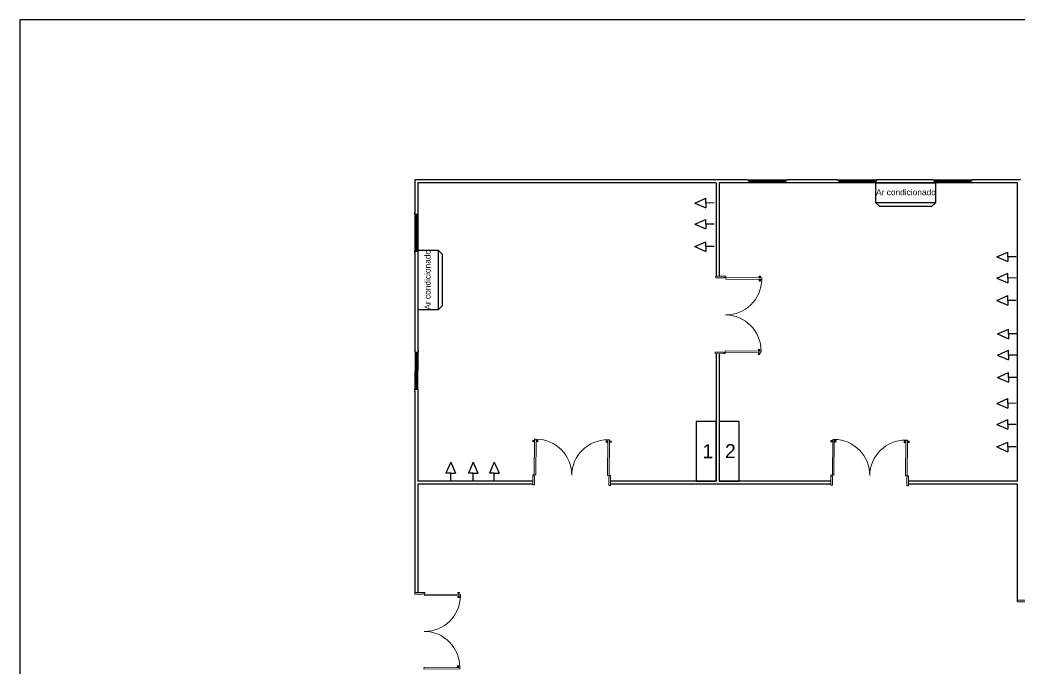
# Model space of a CAD drawing. Header units: millimetres. Extents: x 2943 to 3068, y 1960 to 2042.
# Drawn here: x 2942.8 to 2993.1, y 2009.5 to 2042.1 of the extents above; entities that cross this region are included whole.
import ezdxf

# ---------------------------------------------------------------- set-up
doc = ezdxf.new("R2010")
doc.units = ezdxf.units.MM
doc.styles.get("Standard").update_dxf_attribs({"font": 'arial.ttf'})

msp = doc.modelspace()

# ---------------------------------------------------------------- linework, layer by layer
for p, q in [((3067.83, 2042.064), (2942.837, 2042.064)), ((2942.837, 2042.064), (2942.837, 2036.574)), ((2942.837, 2036.574), (2942.837, 1960.226)), ((2962.702, 2034.023), (2962.702, 2032.35)), ((2979.4, 2034.023), (2962.702, 2034.023)), ((2962.852, 2033.873), (2962.852, 2032.35)), ((2977.852, 2033.873), (2962.852, 2033.873)), ((2977.852, 2033.873), (2977.852, 2029.188)), ((2978.002, 2033.873), (2978.002, 2029.187)), ((2979.4, 2033.873), (2978.002, 2033.873)), ((2979.5, 2034.025), (2981.338, 2034.023)), ((2981.338, 2033.873), (2979.5, 2033.873)), ((2979.519, 2033.978), (2980.886, 2033.976)), ((2979.519, 2033.922), (2980.886, 2033.919)), ((2981.319, 2033.976), (2980.886, 2033.976)), ((2981.319, 2033.919), (2980.886, 2033.919)), ((2983.932, 2034.023), (2981.4, 2034.023)), ((2983.932, 2033.873), (2981.4, 2033.873)), ((2984.032, 2034.025), (2985.869, 2034.023)), ((2985.869, 2033.873), (2984.032, 2033.875)), ((2984.051, 2033.978), (2985.418, 2033.976)), ((2984.051, 2033.922), (2985.418, 2033.919)), ((2985.851, 2033.976), (2985.418, 2033.976)), ((2985.851, 2033.919), (2985.418, 2033.919)), ((2985.877, 2033.879), (2988.877, 2033.879)), ((2985.877, 2032.879), (2985.877, 2033.879)), ((2988.724, 2034.023), (2985.932, 2034.023)), ((2988.724, 2033.873), (2985.932, 2033.873)), ((2988.824, 2034.025), (2990.661, 2034.023)), ((2990.661, 2033.873), (2988.824, 2033.875)), ((2988.842, 2033.978), (2990.209, 2033.976)), ((2988.842, 2033.922), (2990.209, 2033.919)), ((2988.877, 2033.879), (2988.877, 2032.879)), ((2990.643, 2033.976), (2990.209, 2033.976)), ((2990.643, 2033.919), (2990.209, 2033.919)), ((2993.152, 2034.023), (2990.724, 2034.023)), ((2993.002, 2033.873), (2990.724, 2033.873)), ((2993.002, 2018.873), (2993.002, 2033.873)), ((2976.777, 2032.861), (2977.331, 2033.104)), ((2976.777, 2032.861), (2977.331, 2032.619)), ((2977.331, 2032.861), (2977.331, 2033.104)), ((2977.75, 2032.863), (2977.331, 2032.861)), ((2977.331, 2032.861), (2977.331, 2032.619)), ((2988.877, 2032.879), (2985.877, 2032.879)), ((2985.877, 2032.879), (2986.077, 2032.679)), ((2988.877, 2032.879), (2988.677, 2032.679)), ((2962.702, 2032.278), (2962.7, 2030.441)), ((2962.749, 2032.259), (2962.747, 2030.892)), ((2962.805, 2032.259), (2962.803, 2030.892)), ((2962.852, 2032.278), (2962.85, 2030.441)), ((2988.677, 2032.679), (2986.077, 2032.679)), ((2976.773, 2031.798), (2977.328, 2032.041)), ((2976.773, 2031.798), (2977.328, 2031.557)), ((2977.328, 2031.798), (2977.328, 2032.041)), ((2977.746, 2031.8), (2977.328, 2031.798)), ((2977.328, 2031.798), (2977.328, 2031.557)), ((2962.747, 2030.459), (2962.747, 2030.892)), ((2962.803, 2030.459), (2962.803, 2030.892)), ((2976.775, 2030.672), (2977.33, 2030.915)), ((2977.33, 2030.672), (2977.33, 2030.915)), ((2962.702, 2030.35), (2962.702, 2025.41)), ((2962.852, 2030.35), (2962.852, 2025.41)), ((2962.86, 2027.486), (2962.86, 2030.486)), ((2962.86, 2030.486), (2963.86, 2030.486)), ((2963.86, 2030.486), (2963.86, 2027.486)), ((2963.86, 2030.486), (2964.06, 2030.286)), ((2964.06, 2030.286), (2964.06, 2027.686)), ((2976.775, 2030.672), (2977.33, 2030.431)), ((2977.748, 2030.674), (2977.33, 2030.672)), ((2977.33, 2030.672), (2977.33, 2030.431)), ((2991.969, 2030.155), (2992.523, 2030.398)), ((2992.523, 2030.155), (2992.523, 2030.398)), ((2991.969, 2030.155), (2992.523, 2029.914)), ((2992.942, 2030.157), (2992.523, 2030.155)), ((2992.523, 2030.155), (2992.523, 2029.914)), ((2991.966, 2029.092), (2992.52, 2029.335)), ((2992.52, 2029.092), (2992.52, 2029.335)), ((2991.966, 2029.092), (2992.52, 2028.851)), ((2992.939, 2029.094), (2992.52, 2029.092)), ((2992.52, 2029.092), (2992.52, 2028.851)), ((2991.967, 2027.966), (2992.522, 2028.209)), ((2991.967, 2027.966), (2992.522, 2027.725)), ((2992.522, 2027.966), (2992.522, 2028.209)), ((2992.94, 2027.968), (2992.522, 2027.966)), ((2992.522, 2027.966), (2992.522, 2027.725)), ((2963.86, 2027.486), (2962.86, 2027.486)), ((2963.86, 2027.486), (2964.06, 2027.686)), ((2991.992, 2026.279), (2992.546, 2026.522)), ((2991.992, 2026.279), (2992.546, 2026.038)), ((2992.546, 2026.279), (2992.546, 2026.522)), ((2992.965, 2026.281), (2992.546, 2026.279)), ((2992.546, 2026.279), (2992.546, 2026.038)), ((2962.704, 2025.347), (2962.702, 2023.51)), ((2962.751, 2025.328), (2962.749, 2023.961)), ((2962.808, 2025.328), (2962.805, 2023.961)), ((2962.852, 2023.51), (2962.854, 2025.347)), ((2977.852, 2025.288), (2977.852, 2018.873)), ((2978.002, 2025.287), (2978.002, 2018.873)), ((2991.988, 2025.216), (2992.543, 2025.459)), ((2991.988, 2025.216), (2992.543, 2024.975)), ((2992.543, 2025.216), (2992.543, 2025.459)), ((2992.961, 2025.218), (2992.543, 2025.216)), ((2992.543, 2025.216), (2992.543, 2024.975)), ((2991.99, 2024.09), (2992.545, 2024.333)), ((2992.545, 2024.09), (2992.545, 2024.333)), ((2962.749, 2023.528), (2962.749, 2023.961)), ((2962.805, 2023.528), (2962.805, 2023.961)), ((2991.99, 2024.09), (2992.545, 2023.849)), ((2992.963, 2024.092), (2992.545, 2024.09)), ((2992.545, 2024.09), (2992.545, 2023.849)), ((2962.702, 2023.41), (2962.702, 2018.873)), ((2962.852, 2023.41), (2962.852, 2018.873)), ((2991.969, 2022.79), (2992.523, 2023.033)), ((2991.969, 2022.79), (2992.523, 2022.549)), ((2992.523, 2022.79), (2992.523, 2023.033)), ((2992.942, 2022.792), (2992.523, 2022.79)), ((2992.523, 2022.79), (2992.523, 2022.549)), ((2991.966, 2021.728), (2992.52, 2021.971)), ((2991.966, 2021.728), (2992.52, 2021.487)), ((2992.52, 2021.728), (2992.52, 2021.971)), ((2992.939, 2021.73), (2992.52, 2021.728)), ((2992.52, 2021.728), (2992.52, 2021.487)), ((2991.967, 2020.602), (2992.522, 2020.845)), ((2992.522, 2020.602), (2992.522, 2020.845)), ((2991.967, 2020.602), (2992.522, 2020.36)), ((2992.94, 2020.604), (2992.522, 2020.602)), ((2992.522, 2020.602), (2992.522, 2020.36)), ((2964.5, 2019.838), (2964.259, 2019.284)), ((2964.5, 2019.838), (2964.743, 2019.284)), ((2965.626, 2019.84), (2965.385, 2019.285)), ((2965.626, 2019.84), (2965.869, 2019.285)), ((2966.689, 2019.837), (2966.448, 2019.282)), ((2966.689, 2019.837), (2966.932, 2019.282)), ((2964.5, 2019.284), (2964.259, 2019.284)), ((2964.502, 2018.865), (2964.5, 2019.284)), ((2964.5, 2019.284), (2964.743, 2019.284)), ((2965.626, 2019.285), (2965.385, 2019.285)), ((2965.628, 2018.867), (2965.626, 2019.285)), ((2965.626, 2019.285), (2965.869, 2019.285)), ((2966.689, 2019.282), (2966.448, 2019.282)), ((2966.691, 2018.864), (2966.689, 2019.282)), ((2966.689, 2019.282), (2966.932, 2019.282)), ((2962.702, 2018.873), (2962.702, 2013.282)), ((2968.629, 2018.873), (2962.852, 2018.873)), ((2962.852, 2018.723), (2962.852, 2013.305)), ((2968.628, 2018.723), (2962.852, 2018.723)), ((2977.852, 2018.723), (2972.528, 2018.723)), ((2977.852, 2018.873), (2972.53, 2018.873)), ((2983.616, 2018.723), (2977.852, 2018.723)), ((2983.618, 2018.873), (2978.002, 2018.873)), ((2993.002, 2018.723), (2987.517, 2018.723)), ((2993.002, 2018.873), (2987.518, 2018.873)), ((2993.002, 2012.895), (2993.002, 2018.723))]:
    msp.add_line(p, q)
at = {"lineweight": 9}
for p, q in [((2979.991, 2029.019), (2979.991, 2029.016)), ((2979.991, 2029.016), (2980.096, 2029.014)), ((2979.991, 2029.016), (2980.015, 2029.003)), ((2979.992, 2029.101), (2980.016, 2029.114)), ((2979.992, 2029.098), (2979.992, 2029.101)), ((2979.992, 2029.101), (2980.097, 2029.101)), ((2980.013, 2028.979), (2980.002, 2028.931)), ((2980.082, 2028.93), (2980.002, 2028.931)), ((2980.084, 2029.185), (2980.005, 2029.185)), ((2980.014, 2029.138), (2980.005, 2029.185)), ((2980.025, 2028.979), (2980.013, 2028.979)), ((2980.027, 2029.138), (2980.014, 2029.138)), ((2980.015, 2029.003), (2980.014, 2028.995)), ((2980.021, 2028.995), (2980.014, 2028.995)), ((2980.015, 2029.003), (2980.072, 2029.002)), ((2980.016, 2029.114), (2980.016, 2029.122)), ((2980.022, 2029.122), (2980.016, 2029.122)), ((2980.016, 2029.114), (2980.073, 2029.114)), ((2980.021, 2028.995), (2980.065, 2028.994)), ((2980.021, 2028.995), (2980.021, 2028.987)), ((2980.025, 2028.987), (2980.021, 2028.987)), ((2980.022, 2029.122), (2980.022, 2029.13)), ((2980.027, 2029.13), (2980.022, 2029.13)), ((2980.022, 2029.122), (2980.067, 2029.122)), ((2980.025, 2028.987), (2980.06, 2028.986)), ((2980.025, 2028.987), (2980.025, 2028.979)), ((2980.025, 2028.979), (2980.06, 2028.978)), ((2980.027, 2029.13), (2980.027, 2029.138)), ((2980.027, 2029.138), (2980.062, 2029.138)), ((2980.027, 2029.13), (2980.062, 2029.13)), ((2980.06, 2028.986), (2980.06, 2028.978)), ((2980.06, 2028.986), (2980.065, 2028.986)), ((2980.06, 2028.978), (2980.073, 2028.978)), ((2980.062, 2029.138), (2980.075, 2029.138)), ((2980.062, 2029.13), (2980.062, 2029.138)), ((2980.062, 2029.13), (2980.067, 2029.13)), ((2980.065, 2028.994), (2980.072, 2028.994)), ((2980.065, 2028.994), (2980.065, 2028.986)), ((2980.067, 2029.122), (2980.067, 2029.13)), ((2980.067, 2029.122), (2980.073, 2029.122)), ((2980.096, 2029.014), (2980.072, 2029.002)), ((2980.072, 2029.002), (2980.072, 2028.994)), ((2980.073, 2029.114), (2980.073, 2029.122)), ((2980.097, 2029.101), (2980.073, 2029.114)), ((2980.073, 2028.978), (2980.082, 2028.93)), ((2980.075, 2029.138), (2980.084, 2029.185)), ((2980.096, 2029.017), (2980.096, 2029.014)), ((2980.097, 2029.098), (2980.097, 2029.101)), ((2979.957, 2025.339), (2979.957, 2025.336)), ((2979.957, 2025.336), (2980.062, 2025.334)), ((2979.957, 2025.336), (2979.981, 2025.323)), ((2979.958, 2025.421), (2979.982, 2025.434)), ((2979.958, 2025.418), (2979.958, 2025.421)), ((2979.958, 2025.421), (2980.063, 2025.421)), ((2979.979, 2025.299), (2979.968, 2025.251)), ((2980.048, 2025.25), (2979.968, 2025.251)), ((2980.05, 2025.505), (2979.971, 2025.506)), ((2979.98, 2025.458), (2979.971, 2025.506)), ((2979.991, 2025.299), (2979.979, 2025.299)), ((2979.993, 2025.458), (2979.98, 2025.458)), ((2979.981, 2025.323), (2980.038, 2025.322)), ((2979.981, 2025.323), (2979.981, 2025.315)), ((2979.987, 2025.315), (2979.981, 2025.315)), ((2979.982, 2025.434), (2979.982, 2025.442)), ((2979.988, 2025.442), (2979.982, 2025.442)), ((2979.982, 2025.434), (2980.039, 2025.434)), ((2979.987, 2025.315), (2980.032, 2025.314)), ((2979.987, 2025.315), (2979.987, 2025.307)), ((2979.992, 2025.307), (2979.987, 2025.307)), ((2979.988, 2025.442), (2979.988, 2025.45)), ((2979.993, 2025.45), (2979.988, 2025.45)), ((2979.988, 2025.442), (2980.033, 2025.442)), ((2979.992, 2025.307), (2979.991, 2025.299)), ((2979.991, 2025.299), (2980.026, 2025.298)), ((2979.992, 2025.307), (2980.027, 2025.306)), ((2979.993, 2025.45), (2979.993, 2025.458)), ((2979.993, 2025.458), (2980.028, 2025.458)), ((2979.993, 2025.45), (2980.028, 2025.45)), ((2980.027, 2025.306), (2980.026, 2025.298)), ((2980.026, 2025.298), (2980.039, 2025.298)), ((2980.027, 2025.306), (2980.031, 2025.306)), ((2980.028, 2025.458), (2980.041, 2025.458)), ((2980.028, 2025.45), (2980.028, 2025.458)), ((2980.028, 2025.45), (2980.033, 2025.45)), ((2980.032, 2025.314), (2980.031, 2025.306)), ((2980.032, 2025.314), (2980.038, 2025.314)), ((2980.033, 2025.442), (2980.033, 2025.45)), ((2980.033, 2025.442), (2980.039, 2025.442)), ((2980.062, 2025.334), (2980.038, 2025.322)), ((2980.038, 2025.322), (2980.038, 2025.314)), ((2980.039, 2025.434), (2980.039, 2025.442)), ((2980.063, 2025.421), (2980.039, 2025.434)), ((2980.039, 2025.298), (2980.048, 2025.25)), ((2980.041, 2025.458), (2980.05, 2025.505)), ((2980.062, 2025.337), (2980.062, 2025.334)), ((2980.063, 2025.418), (2980.063, 2025.421)), ((2968.631, 2020.937), (2968.631, 2020.858)), ((2968.678, 2020.928), (2968.631, 2020.937)), ((2968.678, 2020.867), (2968.631, 2020.858)), ((2968.678, 2020.915), (2968.678, 2020.928)), ((2968.686, 2020.915), (2968.678, 2020.915)), ((2968.678, 2020.88), (2968.678, 2020.915)), ((2968.686, 2020.88), (2968.678, 2020.88)), ((2968.678, 2020.88), (2968.678, 2020.867)), ((2968.686, 2020.915), (2968.686, 2020.92)), ((2968.694, 2020.92), (2968.686, 2020.92)), ((2968.686, 2020.88), (2968.686, 2020.915)), ((2968.686, 2020.88), (2968.686, 2020.875)), ((2968.694, 2020.875), (2968.686, 2020.875)), ((2968.702, 2020.926), (2968.694, 2020.926)), ((2968.694, 2020.92), (2968.694, 2020.926)), ((2968.694, 2020.875), (2968.694, 2020.92)), ((2968.694, 2020.875), (2968.694, 2020.869)), ((2968.702, 2020.869), (2968.694, 2020.869)), ((2968.715, 2020.95), (2968.702, 2020.926)), ((2968.702, 2020.869), (2968.702, 2020.926)), ((2968.715, 2020.845), (2968.702, 2020.869)), ((2968.715, 2020.845), (2968.715, 2020.95)), ((2968.718, 2020.95), (2968.715, 2020.95)), ((2968.718, 2020.845), (2968.715, 2020.845)), ((2968.797, 2020.844), (2968.8, 2020.844)), ((2968.799, 2020.949), (2968.802, 2020.949)), ((2968.8, 2020.844), (2968.802, 2020.949)), ((2968.8, 2020.844), (2968.813, 2020.868)), ((2968.802, 2020.949), (2968.814, 2020.925)), ((2968.813, 2020.868), (2968.814, 2020.925)), ((2968.813, 2020.868), (2968.821, 2020.867)), ((2968.814, 2020.925), (2968.822, 2020.925)), ((2968.821, 2020.874), (2968.822, 2020.918)), ((2968.821, 2020.874), (2968.821, 2020.867)), ((2968.821, 2020.874), (2968.829, 2020.874)), ((2968.822, 2020.918), (2968.822, 2020.925)), ((2968.822, 2020.918), (2968.83, 2020.918)), ((2968.829, 2020.878), (2968.83, 2020.913)), ((2968.829, 2020.878), (2968.829, 2020.874)), ((2968.829, 2020.878), (2968.837, 2020.878)), ((2968.83, 2020.913), (2968.83, 2020.918)), ((2968.83, 2020.913), (2968.838, 2020.913)), ((2968.837, 2020.878), (2968.838, 2020.913)), ((2968.837, 2020.878), (2968.837, 2020.866)), ((2968.837, 2020.866), (2968.885, 2020.855)), ((2968.838, 2020.926), (2968.886, 2020.935)), ((2968.838, 2020.913), (2968.838, 2020.926)), ((2968.886, 2020.935), (2968.885, 2020.855)), ((2972.311, 2020.903), (2972.31, 2020.824)), ((2972.358, 2020.833), (2972.31, 2020.824)), ((2972.358, 2020.894), (2972.311, 2020.903)), ((2972.358, 2020.881), (2972.358, 2020.894)), ((2972.366, 2020.881), (2972.358, 2020.881)), ((2972.358, 2020.846), (2972.358, 2020.881)), ((2972.366, 2020.846), (2972.358, 2020.846)), ((2972.358, 2020.846), (2972.358, 2020.833)), ((2972.366, 2020.881), (2972.366, 2020.886)), ((2972.374, 2020.886), (2972.366, 2020.886)), ((2972.366, 2020.846), (2972.366, 2020.881)), ((2972.366, 2020.846), (2972.366, 2020.841)), ((2972.374, 2020.841), (2972.366, 2020.841)), ((2972.382, 2020.892), (2972.374, 2020.892)), ((2972.374, 2020.886), (2972.374, 2020.892)), ((2972.374, 2020.841), (2972.374, 2020.886)), ((2972.374, 2020.841), (2972.374, 2020.835)), ((2972.382, 2020.835), (2972.374, 2020.835)), ((2972.395, 2020.916), (2972.382, 2020.892)), ((2972.382, 2020.835), (2972.382, 2020.892)), ((2972.395, 2020.811), (2972.382, 2020.835)), ((2972.398, 2020.916), (2972.395, 2020.916)), ((2972.395, 2020.811), (2972.395, 2020.916)), ((2972.398, 2020.811), (2972.395, 2020.811)), ((2972.477, 2020.81), (2972.48, 2020.81)), ((2972.479, 2020.915), (2972.482, 2020.915)), ((2972.48, 2020.81), (2972.482, 2020.915)), ((2972.48, 2020.81), (2972.493, 2020.834)), ((2972.482, 2020.915), (2972.494, 2020.891)), ((2972.493, 2020.834), (2972.494, 2020.891)), ((2972.493, 2020.834), (2972.501, 2020.834)), ((2972.494, 2020.891), (2972.502, 2020.891)), ((2972.501, 2020.84), (2972.502, 2020.885)), ((2972.501, 2020.84), (2972.501, 2020.834)), ((2972.501, 2020.84), (2972.509, 2020.84)), ((2972.502, 2020.885), (2972.502, 2020.891)), ((2972.502, 2020.885), (2972.51, 2020.884)), ((2972.509, 2020.845), (2972.51, 2020.88)), ((2972.509, 2020.845), (2972.509, 2020.84)), ((2972.509, 2020.845), (2972.517, 2020.845)), ((2972.51, 2020.88), (2972.51, 2020.884)), ((2972.51, 2020.88), (2972.518, 2020.88)), ((2972.517, 2020.845), (2972.518, 2020.88)), ((2972.517, 2020.845), (2972.517, 2020.832)), ((2972.517, 2020.832), (2972.565, 2020.821)), ((2972.518, 2020.892), (2972.566, 2020.901)), ((2972.518, 2020.88), (2972.518, 2020.892)), ((2972.566, 2020.901), (2972.565, 2020.821)), ((2983.619, 2020.926), (2983.619, 2020.846)), ((2983.667, 2020.916), (2983.619, 2020.926)), ((2983.667, 2020.856), (2983.619, 2020.846)), ((2983.667, 2020.904), (2983.667, 2020.916)), ((2983.675, 2020.904), (2983.667, 2020.904)), ((2983.667, 2020.869), (2983.667, 2020.904)), ((2983.675, 2020.869), (2983.667, 2020.869)), ((2983.667, 2020.869), (2983.667, 2020.856)), ((2983.675, 2020.904), (2983.675, 2020.908)), ((2983.683, 2020.908), (2983.675, 2020.908)), ((2983.675, 2020.869), (2983.675, 2020.904)), ((2983.675, 2020.869), (2983.675, 2020.864)), ((2983.682, 2020.864), (2983.675, 2020.864)), ((2983.682, 2020.864), (2983.683, 2020.908)), ((2983.682, 2020.864), (2983.682, 2020.857)), ((2983.69, 2020.857), (2983.682, 2020.857)), ((2983.691, 2020.915), (2983.683, 2020.915)), ((2983.683, 2020.908), (2983.683, 2020.915)), ((2983.69, 2020.857), (2983.691, 2020.915)), ((2983.703, 2020.834), (2983.69, 2020.857)), ((2983.703, 2020.939), (2983.691, 2020.915)), ((2983.703, 2020.834), (2983.703, 2020.939)), ((2983.707, 2020.939), (2983.703, 2020.939)), ((2983.706, 2020.834), (2983.703, 2020.834)), ((2983.785, 2020.833), (2983.788, 2020.833)), ((2983.787, 2020.938), (2983.79, 2020.938)), ((2983.788, 2020.833), (2983.79, 2020.938)), ((2983.788, 2020.833), (2983.802, 2020.856)), ((2983.79, 2020.938), (2983.802, 2020.914)), ((2983.802, 2020.856), (2983.802, 2020.914)), ((2983.802, 2020.914), (2983.81, 2020.914)), ((2983.802, 2020.856), (2983.81, 2020.856)), ((2983.81, 2020.907), (2983.81, 2020.914)), ((2983.81, 2020.863), (2983.81, 2020.907)), ((2983.81, 2020.907), (2983.818, 2020.907)), ((2983.81, 2020.863), (2983.81, 2020.856)), ((2983.81, 2020.863), (2983.818, 2020.862)), ((2983.818, 2020.902), (2983.818, 2020.907)), ((2983.818, 2020.867), (2983.818, 2020.902)), ((2983.818, 2020.902), (2983.826, 2020.902)), ((2983.818, 2020.867), (2983.818, 2020.862)), ((2983.818, 2020.867), (2983.826, 2020.867)), ((2983.826, 2020.867), (2983.825, 2020.854)), ((2983.825, 2020.854), (2983.873, 2020.844)), ((2983.826, 2020.915), (2983.874, 2020.924)), ((2983.826, 2020.902), (2983.826, 2020.915)), ((2983.826, 2020.867), (2983.826, 2020.902)), ((2983.874, 2020.924), (2983.873, 2020.844)), ((2987.299, 2020.892), (2987.299, 2020.813)), ((2987.347, 2020.882), (2987.299, 2020.892)), ((2987.346, 2020.822), (2987.299, 2020.813)), ((2987.346, 2020.835), (2987.347, 2020.87)), ((2987.354, 2020.835), (2987.346, 2020.835)), ((2987.346, 2020.835), (2987.346, 2020.822)), ((2987.347, 2020.87), (2987.347, 2020.882)), ((2987.354, 2020.87), (2987.347, 2020.87)), ((2987.354, 2020.87), (2987.354, 2020.875)), ((2987.362, 2020.875), (2987.354, 2020.875)), ((2987.354, 2020.835), (2987.354, 2020.87)), ((2987.354, 2020.835), (2987.354, 2020.83)), ((2987.362, 2020.83), (2987.354, 2020.83)), ((2987.37, 2020.881), (2987.362, 2020.881)), ((2987.362, 2020.875), (2987.362, 2020.881)), ((2987.362, 2020.83), (2987.362, 2020.875)), ((2987.362, 2020.83), (2987.362, 2020.824)), ((2987.37, 2020.824), (2987.362, 2020.824)), ((2987.383, 2020.905), (2987.37, 2020.881)), ((2987.37, 2020.824), (2987.37, 2020.881)), ((2987.383, 2020.8), (2987.37, 2020.824)), ((2987.386, 2020.905), (2987.383, 2020.905)), ((2987.383, 2020.8), (2987.383, 2020.905)), ((2987.386, 2020.8), (2987.383, 2020.8)), ((2987.465, 2020.799), (2987.468, 2020.799)), ((2987.467, 2020.904), (2987.47, 2020.904)), ((2987.468, 2020.799), (2987.47, 2020.904)), ((2987.468, 2020.799), (2987.481, 2020.823)), ((2987.47, 2020.904), (2987.482, 2020.88)), ((2987.481, 2020.823), (2987.482, 2020.88)), ((2987.481, 2020.823), (2987.489, 2020.822)), ((2987.482, 2020.88), (2987.49, 2020.88)), ((2987.489, 2020.829), (2987.49, 2020.873)), ((2987.489, 2020.829), (2987.489, 2020.822)), ((2987.489, 2020.829), (2987.497, 2020.829)), ((2987.49, 2020.873), (2987.49, 2020.88)), ((2987.49, 2020.873), (2987.498, 2020.873)), ((2987.497, 2020.833), (2987.498, 2020.868)), ((2987.497, 2020.833), (2987.497, 2020.829)), ((2987.497, 2020.833), (2987.505, 2020.833)), ((2987.498, 2020.868), (2987.498, 2020.873)), ((2987.498, 2020.868), (2987.506, 2020.868)), ((2987.505, 2020.833), (2987.506, 2020.868)), ((2987.505, 2020.833), (2987.505, 2020.821)), ((2987.505, 2020.821), (2987.553, 2020.81)), ((2987.506, 2020.881), (2987.554, 2020.89)), ((2987.506, 2020.868), (2987.506, 2020.881)), ((2987.554, 2020.89), (2987.553, 2020.81)), ((2964.843, 2013.192), (2964.867, 2013.205)), ((2964.843, 2013.189), (2964.843, 2013.192)), ((2964.843, 2013.192), (2964.948, 2013.192)), ((2964.936, 2013.276), (2964.856, 2013.276)), ((2964.866, 2013.228), (2964.856, 2013.276)), ((2964.878, 2013.228), (2964.866, 2013.228)), ((2964.867, 2013.205), (2964.867, 2013.213)), ((2964.874, 2013.213), (2964.867, 2013.213)), ((2964.867, 2013.205), (2964.924, 2013.204)), ((2964.874, 2013.213), (2964.874, 2013.221)), ((2964.878, 2013.221), (2964.874, 2013.221)), ((2964.874, 2013.213), (2964.918, 2013.212)), ((2964.878, 2013.221), (2964.878, 2013.228)), ((2964.878, 2013.228), (2964.913, 2013.228)), ((2964.878, 2013.221), (2964.913, 2013.22)), ((2964.913, 2013.228), (2964.926, 2013.228)), ((2964.913, 2013.22), (2964.913, 2013.228)), ((2964.913, 2013.22), (2964.918, 2013.22)), ((2964.918, 2013.212), (2964.918, 2013.22)), ((2964.918, 2013.212), (2964.924, 2013.212)), ((2964.924, 2013.204), (2964.924, 2013.212)), ((2964.948, 2013.192), (2964.924, 2013.204)), ((2964.926, 2013.228), (2964.936, 2013.276)), ((2964.948, 2013.189), (2964.948, 2013.192)), ((2964.843, 2013.11), (2964.842, 2013.107)), ((2964.842, 2013.107), (2964.947, 2013.105)), ((2964.842, 2013.107), (2964.866, 2013.094)), ((2964.864, 2013.07), (2964.854, 2013.022)), ((2964.933, 2013.021), (2964.854, 2013.022)), ((2964.877, 2013.069), (2964.864, 2013.07)), ((2964.866, 2013.094), (2964.923, 2013.093)), ((2964.866, 2013.094), (2964.866, 2013.086)), ((2964.872, 2013.085), (2964.866, 2013.086)), ((2964.872, 2013.085), (2964.917, 2013.085)), ((2964.872, 2013.085), (2964.872, 2013.077)), ((2964.877, 2013.077), (2964.872, 2013.077)), ((2964.877, 2013.077), (2964.912, 2013.077)), ((2964.877, 2013.077), (2964.877, 2013.069)), ((2964.877, 2013.069), (2964.912, 2013.069)), ((2964.912, 2013.077), (2964.912, 2013.069)), ((2964.912, 2013.077), (2964.917, 2013.077)), ((2964.912, 2013.069), (2964.925, 2013.069)), ((2964.917, 2013.085), (2964.923, 2013.085)), ((2964.917, 2013.085), (2964.917, 2013.077)), ((2964.947, 2013.105), (2964.923, 2013.093)), ((2964.923, 2013.093), (2964.923, 2013.085)), ((2964.925, 2013.069), (2964.933, 2013.021)), ((2964.948, 2013.108), (2964.947, 2013.105)), ((2964.809, 2009.512), (2964.833, 2009.525)), ((2964.809, 2009.509), (2964.809, 2009.512)), ((2964.809, 2009.512), (2964.914, 2009.512)), ((2964.902, 2009.596), (2964.822, 2009.596)), ((2964.832, 2009.549), (2964.822, 2009.596)), ((2964.845, 2009.549), (2964.832, 2009.549)), ((2964.833, 2009.525), (2964.833, 2009.533)), ((2964.84, 2009.533), (2964.833, 2009.533)), ((2964.833, 2009.525), (2964.891, 2009.525)), ((2964.84, 2009.533), (2964.84, 2009.541)), ((2964.845, 2009.541), (2964.84, 2009.541)), ((2964.84, 2009.533), (2964.884, 2009.533)), ((2964.845, 2009.541), (2964.845, 2009.549)), ((2964.845, 2009.549), (2964.88, 2009.549)), ((2964.845, 2009.541), (2964.88, 2009.541)), ((2964.88, 2009.549), (2964.892, 2009.549)), ((2964.88, 2009.541), (2964.88, 2009.549)), ((2964.88, 2009.541), (2964.884, 2009.541)), ((2964.884, 2009.533), (2964.884, 2009.541)), ((2964.884, 2009.533), (2964.891, 2009.533)), ((2964.891, 2009.525), (2964.891, 2009.533)), ((2964.914, 2009.512), (2964.891, 2009.525)), ((2964.892, 2009.549), (2964.902, 2009.596)), ((2964.914, 2009.509), (2964.914, 2009.512))]:
    msp.add_line(p, q, dxfattribs=at)
at = {"lineweight": 30}
for points in [[(2979.4, 2034.025), (2979.5, 2034.025), (2979.5, 2033.875), (2979.4, 2033.875)], [(2981.438, 2033.873), (2981.338, 2033.873), (2981.338, 2034.023), (2981.438, 2034.023)], [(2983.932, 2034.025), (2984.032, 2034.025), (2984.032, 2033.875), (2983.932, 2033.875)], [(2985.969, 2033.873), (2985.869, 2033.873), (2985.869, 2034.023), (2985.969, 2034.023)], [(2988.724, 2034.025), (2988.824, 2034.025), (2988.824, 2033.875), (2988.724, 2033.875)], [(2990.761, 2033.873), (2990.661, 2033.873), (2990.661, 2034.023), (2990.761, 2034.023)], [(2962.852, 2032.378), (2962.852, 2032.278), (2962.702, 2032.278), (2962.702, 2032.378)], [(2962.7, 2030.341), (2962.7, 2030.441), (2962.85, 2030.441), (2962.85, 2030.341)], [(2962.854, 2025.447), (2962.854, 2025.347), (2962.704, 2025.347), (2962.704, 2025.447)], [(2962.702, 2023.41), (2962.702, 2023.51), (2962.852, 2023.51), (2962.852, 2023.41)]]:
    msp.add_lwpolyline(points, dxfattribs=at)
for points in [[(2979.5, 2033.875), (2979.5, 2034.025)], [(2980.886, 2033.944), (2979.515, 2033.947), (2979.515, 2033.953), (2980.886, 2033.951)], [(2980.886, 2033.951), (2981.323, 2033.951), (2981.323, 2033.944), (2980.886, 2033.944)], [(2981.338, 2034.023), (2981.338, 2033.873)], [(2984.032, 2033.875), (2984.032, 2034.025)], [(2985.418, 2033.944), (2984.047, 2033.947), (2984.047, 2033.953), (2985.418, 2033.951)], [(2985.418, 2033.951), (2985.854, 2033.951), (2985.854, 2033.944), (2985.418, 2033.944)], [(2985.869, 2034.023), (2985.869, 2033.873)], [(2988.824, 2033.875), (2988.824, 2034.025)], [(2990.209, 2033.944), (2988.839, 2033.947), (2988.839, 2033.953), (2990.209, 2033.951)], [(2990.209, 2033.951), (2990.646, 2033.951), (2990.646, 2033.944), (2990.209, 2033.944)], [(2990.661, 2034.023), (2990.661, 2033.873)], [(2962.702, 2032.278), (2962.852, 2032.278)], [(2962.772, 2030.892), (2962.774, 2032.263), (2962.78, 2032.263), (2962.778, 2030.892)], [(2962.778, 2030.892), (2962.778, 2030.456), (2962.772, 2030.456), (2962.772, 2030.892)], [(2962.85, 2030.441), (2962.7, 2030.441)], [(2962.704, 2025.347), (2962.854, 2025.347)], [(2962.774, 2023.961), (2962.776, 2025.332), (2962.783, 2025.332), (2962.78, 2023.961)], [(2962.78, 2023.961), (2962.78, 2023.525), (2962.774, 2023.525), (2962.774, 2023.961)], [(2962.852, 2023.51), (2962.702, 2023.51)]]:
    msp.add_lwpolyline(points)
for points in [[(2979.5, 2033.978), (2979.5, 2033.922), (2979.519, 2033.922, 0.414214), (2979.525, 2033.928), (2979.525, 2033.944, 0.414214), (2979.523, 2033.947), (2979.515, 2033.947), (2979.515, 2033.953), (2979.523, 2033.953, 0.414214), (2979.525, 2033.955), (2979.525, 2033.971, 0.414214), (2979.519, 2033.978), (2979.519, 2033.978)], [(2981.338, 2033.919), (2981.338, 2033.976), (2981.319, 2033.976, 0.414214), (2981.313, 2033.969), (2981.313, 2033.953, 0.414214), (2981.315, 2033.951), (2981.323, 2033.951), (2981.323, 2033.944), (2981.315, 2033.944, 0.414214), (2981.313, 2033.942), (2981.313, 2033.926, 0.414214), (2981.319, 2033.919), (2981.319, 2033.919)], [(2984.032, 2033.978), (2984.032, 2033.922), (2984.051, 2033.922, 0.414214), (2984.057, 2033.928), (2984.057, 2033.944, 0.414214), (2984.055, 2033.947), (2984.047, 2033.947), (2984.047, 2033.953), (2984.055, 2033.953, 0.414214), (2984.057, 2033.955), (2984.057, 2033.971, 0.414214), (2984.051, 2033.978), (2984.051, 2033.978)], [(2985.869, 2033.919), (2985.869, 2033.976), (2985.851, 2033.976, 0.414214), (2985.844, 2033.969), (2985.844, 2033.953, 0.414214), (2985.847, 2033.951), (2985.854, 2033.951), (2985.854, 2033.944), (2985.847, 2033.944, 0.414214), (2985.844, 2033.942), (2985.844, 2033.926, 0.414214), (2985.851, 2033.919), (2985.851, 2033.919)], [(2988.824, 2033.978), (2988.824, 2033.922), (2988.842, 2033.922, 0.414214), (2988.849, 2033.928), (2988.849, 2033.944, 0.414214), (2988.846, 2033.947), (2988.839, 2033.947), (2988.839, 2033.953), (2988.846, 2033.953, 0.414214), (2988.849, 2033.955), (2988.849, 2033.971, 0.414214), (2988.842, 2033.978), (2988.842, 2033.978)], [(2990.661, 2033.919), (2990.661, 2033.976), (2990.643, 2033.976, 0.414214), (2990.636, 2033.969), (2990.636, 2033.953, 0.414214), (2990.639, 2033.951), (2990.646, 2033.951), (2990.646, 2033.944), (2990.639, 2033.944, 0.414214), (2990.636, 2033.942), (2990.636, 2033.926, 0.414214), (2990.643, 2033.919), (2990.643, 2033.919)], [(2962.805, 2032.278), (2962.749, 2032.278), (2962.749, 2032.259, 0.414214), (2962.755, 2032.253), (2962.771, 2032.253, 0.414214), (2962.774, 2032.255), (2962.774, 2032.263), (2962.78, 2032.263), (2962.78, 2032.255, 0.414214), (2962.783, 2032.253), (2962.799, 2032.253, 0.414214), (2962.805, 2032.259), (2962.805, 2032.259)], [(2962.747, 2030.441), (2962.803, 2030.441), (2962.803, 2030.459, 0.414214), (2962.796, 2030.466), (2962.78, 2030.466, 0.414214), (2962.778, 2030.463), (2962.778, 2030.456), (2962.772, 2030.456), (2962.772, 2030.463, 0.414214), (2962.769, 2030.466), (2962.753, 2030.466, 0.414214), (2962.747, 2030.459), (2962.747, 2030.459)], [(2962.808, 2025.347), (2962.751, 2025.347), (2962.751, 2025.328, 0.414214), (2962.758, 2025.322), (2962.774, 2025.322, 0.414214), (2962.776, 2025.324), (2962.776, 2025.332), (2962.783, 2025.332), (2962.783, 2025.324, 0.414214), (2962.785, 2025.322), (2962.801, 2025.322, 0.414214), (2962.808, 2025.328), (2962.808, 2025.328)], [(2962.749, 2023.51), (2962.805, 2023.51), (2962.805, 2023.528, 0.414214), (2962.799, 2023.535), (2962.783, 2023.535, 0.414214), (2962.78, 2023.532), (2962.78, 2023.525), (2962.774, 2023.525), (2962.774, 2023.532, 0.414214), (2962.771, 2023.535), (2962.755, 2023.535, 0.414214), (2962.749, 2023.528), (2962.749, 2023.528)]]:
    msp.add_lwpolyline(points, format="xyb", close=True)
at = {"lineweight": 9, "ltscale": 0.3}
for points in [[(2978.337, 2029.124), (2978.257, 2029.124), (2978.257, 2029.104), (2977.837, 2029.108), (2977.838, 2029.188), (2978.338, 2029.184)], [(2978.336, 2029.034), (2978.337, 2029.114), (2980.137, 2029.097), (2980.136, 2029.017)], [(2978.302, 2025.344), (2978.222, 2025.345), (2978.223, 2025.365), (2977.803, 2025.368), (2977.802, 2025.288), (2978.302, 2025.284)], [(2978.303, 2025.434), (2978.303, 2025.354), (2980.102, 2025.337), (2980.103, 2025.417)], [(2968.782, 2019.189), (2968.702, 2019.19), (2968.719, 2020.99), (2968.799, 2020.989)], [(2972.382, 2019.156), (2972.462, 2019.156), (2972.479, 2020.955), (2972.399, 2020.956)], [(2983.771, 2019.178), (2983.691, 2019.179), (2983.707, 2020.979), (2983.787, 2020.978)], [(2987.37, 2019.145), (2987.45, 2019.144), (2987.467, 2020.944), (2987.387, 2020.945)], [(2968.692, 2019.19), (2968.692, 2019.11), (2968.712, 2019.11), (2968.708, 2018.69), (2968.628, 2018.691), (2968.632, 2019.191)], [(2972.472, 2019.155), (2972.471, 2019.075), (2972.451, 2019.076), (2972.448, 2018.656), (2972.528, 2018.655), (2972.532, 2019.155)], [(2983.681, 2019.179), (2983.68, 2019.099), (2983.7, 2019.099), (2983.696, 2018.679), (2983.616, 2018.68), (2983.621, 2019.18)], [(2987.46, 2019.144), (2987.46, 2019.064), (2987.44, 2019.064), (2987.436, 2018.644), (2987.516, 2018.644), (2987.52, 2019.144)], [(2963.189, 2013.214), (2963.109, 2013.215), (2963.109, 2013.195), (2962.689, 2013.199), (2962.689, 2013.279), (2963.189, 2013.274)], [(2963.188, 2013.124), (2963.189, 2013.204), (2964.989, 2013.188), (2964.988, 2013.108)], [(2993.487, 2012.831), (2993.407, 2012.832), (2993.407, 2012.812), (2992.987, 2012.815), (2992.988, 2012.895), (2993.488, 2012.891)], [(2963.155, 2009.525), (2963.154, 2009.445), (2964.954, 2009.428), (2964.955, 2009.508)]]:
    msp.add_lwpolyline(points, close=True, dxfattribs=at)
for points in [[(2977.849, 2021.873), (2976.849, 2021.873), (2976.849, 2018.873), (2977.849, 2018.873)], [(2979.002, 2021.873), (2978.002, 2021.873), (2978.002, 2018.873), (2979.002, 2018.873)]]:
    msp.add_lwpolyline(points, close=True)
for centre, start, end in [((2978.336, 2029.034), 269.4734, 359.4734), ((2978.303, 2025.434), 359.4734, 89.4734), ((2968.782, 2019.189), 359.4734, 89.4734), ((2972.382, 2019.156), 89.4734, 179.4734), ((2983.771, 2019.178), 359.4734, 89.4734), ((2987.37, 2019.145), 89.4734, 179.4734), ((2963.188, 2013.124), 269.4734, 359.4734), ((2963.155, 2009.525), 359.4734, 89.4734)]:
    msp.add_arc(centre, 1.8, start, end, dxfattribs=at)

# ---------------------------------------------------------------- texts
at = {"attachment_point": 1}
for s, width, heights, insert, char_height in [('Ar condicionado', 3.10091, [0], (2985.889, 2033.554), 0.3), ('1', 0.65927, [0], (2977.153, 2020.733), 0.7), ('{\\H1.45598x;2}', 4.10828, [0.907], (2978.29, 2020.738), 0.48078)]:
    msp.add_mtext_dynamic_manual_height_columns(s, width=width, gutter_width=2.404, heights=heights, dxfattribs=dict(at, insert=insert, char_height=char_height))
at = {"insert": (2963.184, 2027.499), "char_height": 0.3, "attachment_point": 1, "rotation": 90}
msp.add_mtext_dynamic_manual_height_columns('Ar condicionado', width=3.10091, gutter_width=2.404, heights=[0], dxfattribs=at)

doc.saveas('drawing.dxf')
